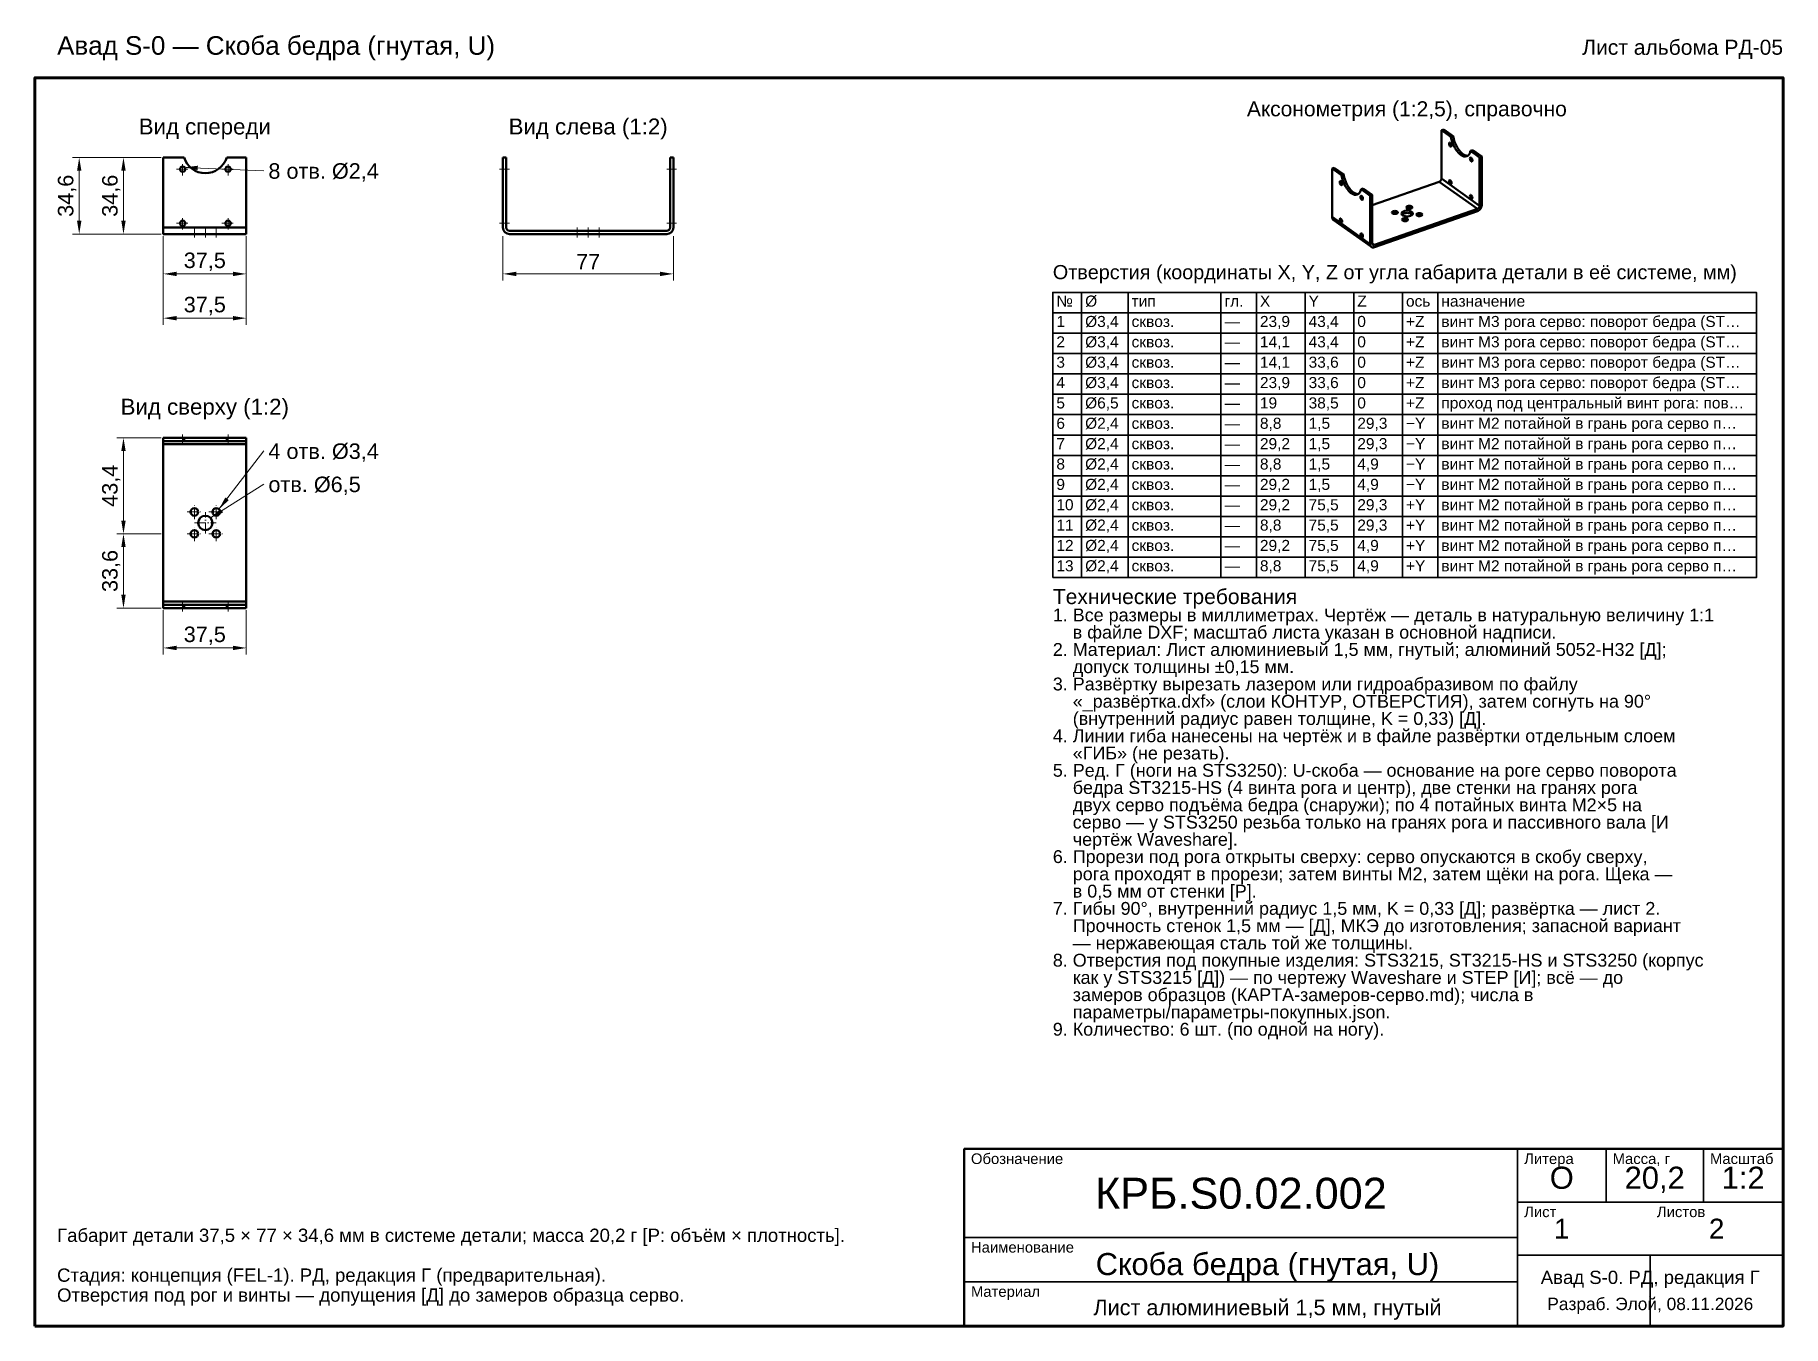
# Model space of a CAD drawing. Header units: millimetres. Extents: x 40 to 830, y 10 to 593.
import ezdxf
from ezdxf.enums import TextEntityAlignment as Align

# ---------------------------------------------------------------- set-up
doc = ezdxf.new("R2010")
doc.units = ezdxf.units.MM
doc.header["$LTSCALE"] = 2
doc.linetypes.add('DASHDOT', pattern=[3.556, 2.54, -0.508, 0, -0.508])
for name, color, linetype, lineweight in [('КОНТУР', 7, 'Continuous', 50), ('ОСИ', 1, 'DASHDOT', 18), ('РАЗМЕРЫ', 5, 'Continuous', 18), ('РАМКА', 7, 'Continuous', 70), ('ТАБЛИЦА', 7, 'Continuous', 35), ('ТЕКСТ', 7, 'Continuous', 25)]:
    doc.layers.add(name, color=color, linetype=linetype, lineweight=lineweight)
doc.styles.add('GOST', font='arial.ttf')
doc.dimstyles.new('GOST', dxfattribs={"dimtxt": 7, "dimasz": 6, "dimexe": 3, "dimexo": 1, "dimgap": 2, "dimtad": 1, "dimdec": 1, "dimtxsty": 'GOST', "dimcen": 2.5, "dimclrd": 5, "dimclre": 5, "dimclrt": 5, "dimazin": 3, "dimtfac": 1, "dimtmove": 0, "dimatfit": 3, "dimlwd": 18, "dimlwe": 18})

msp = doc.modelspace()

# ---------------------------------------------------------------- linework, layer by layer
at = {"layer": 'КОНТУР'}
for p, q in [((676.63, 550.68), (675.64, 550.33)), ((675.64, 550.33), (675.64, 528.43)), ((675.64, 550.33), (679.94, 547.27)), ((676.63, 550.68), (680.92, 547.61)), ((679.94, 547.27), (680.92, 547.61)), ((98, 538), (98, 506.39)), ((98, 538), (107.36, 538)), ((126.64, 538), (135.5, 538)), ((135.5, 538), (135.5, 506.39)), ((251.5, 506.39), (251.5, 538)), ((251.5, 538), (253, 538)), ((253, 538), (253, 506.39)), ((327, 506.39), (327, 538)), ((327, 538), (328.5, 538)), ((328.5, 538), (328.5, 506.39)), ((688.79, 540.95), (689.77, 541.29)), ((688.79, 540.95), (692.85, 538.04)), ((689.77, 541.29), (693.83, 538.39)), ((693.83, 538.39), (692.85, 538.04)), ((692.85, 538.04), (692.85, 516.15)), ((693.83, 516.49), (693.83, 538.39)), ((627.15, 533.35), (626.17, 533.01)), ((626.17, 533.01), (626.17, 511.11)), ((626.17, 533.01), (630.46, 529.94)), ((627.15, 533.35), (631.44, 530.29)), ((630.46, 529.94), (631.44, 530.29)), ((639.31, 523.62), (640.29, 523.97)), ((639.31, 523.62), (643.37, 520.72)), ((640.29, 523.97), (644.36, 521.07)), ((674.66, 527.05), (644.36, 516.44)), ((674.66, 527.05), (691.87, 514.76)), ((675.64, 528.43), (692.85, 516.15)), ((644.36, 521.07), (643.37, 520.72)), ((643.37, 520.72), (643.37, 498.82)), ((644.36, 499.17), (644.36, 521.07)), ((691.87, 514.76), (645.34, 498.47)), ((645.34, 497.43), (691.87, 513.72)), ((98, 506.39), (135.5, 506.39)), ((626.17, 511.11), (643.37, 498.82)), ((643.95, 497.56), (626.74, 509.85)), ((98, 503.39), (135.5, 503.39)), ((254.5, 504.89), (325.5, 504.89)), ((325.5, 503.39), (254.5, 503.39)), ((644.36, 499.17), (645.34, 498.47)), ((98, 411.39), (98, 409.89)), ((98, 411.39), (107.36, 411.39)), ((107.36, 409.89), (107.36, 411.39)), ((126.64, 411.39), (135.5, 411.39)), ((126.64, 409.89), (126.64, 411.39)), ((135.5, 411.39), (135.5, 409.89)), ((98, 409.89), (107.36, 409.89)), ((98, 408.39), (98, 337.39)), ((98, 408.39), (135.5, 408.39)), ((126.64, 409.89), (135.5, 409.89)), ((135.5, 408.39), (135.5, 337.39)), ((98, 337.39), (135.5, 337.39)), ((98, 335.89), (98, 334.39)), ((98, 335.89), (107.36, 335.89)), ((98, 334.39), (107.36, 334.39)), ((107.36, 334.39), (107.36, 335.89)), ((126.64, 334.39), (126.64, 335.89)), ((126.64, 335.89), (135.5, 335.89)), ((126.64, 334.39), (135.5, 334.39)), ((135.5, 335.89), (135.5, 334.39))]:
    msp.add_line(p, q, dxfattribs=at)
for points in [[(687.03, 538.56), (686.4, 538.44), (685.76, 538.51), (685.15, 538.73), (684.58, 539.04), (684.06, 539.41), (683.58, 539.84), (683.14, 540.31), (682.72, 540.81), (682.34, 541.33), (681.99, 541.87), (681.66, 542.42), (681.36, 542.99), (681.08, 543.58), (680.83, 544.17), (680.6, 544.77), (680.4, 545.39), (680.22, 546.01), (680.06, 546.63), (679.94, 547.27)], [(687.5, 538.79), (686.85, 538.84), (686.23, 539.03), (685.65, 539.33), (685.12, 539.7), (684.63, 540.13), (684.17, 540.6), (683.75, 541.09), (683.36, 541.62), (683, 542.16), (682.67, 542.72), (682.36, 543.3), (682.08, 543.89), (681.83, 544.48), (681.59, 545.09), (681.39, 545.71), (681.2, 546.34), (681.05, 546.97), (680.92, 547.61)], [(679.98, 542.89), (679.7, 542.93), (679.48, 543.13), (679.32, 543.37), (679.21, 543.63), (679.13, 543.91), (679.11, 544.2), (679.15, 544.49), (679.34, 544.7)], [(679.34, 544.7), (679.38, 544.71), (679.42, 544.71), (679.47, 544.71), (679.51, 544.7), (679.55, 544.69), (679.59, 544.67), (679.62, 544.65), (679.66, 544.62)], [(679.66, 544.62), (679.84, 544.45), (679.97, 544.25), (680.08, 544.02), (680.16, 543.79), (680.2, 543.54), (680.2, 543.3), (680.15, 543.06), (679.98, 542.89)], [(688.79, 540.95), (688.68, 540.57), (688.55, 540.21), (688.4, 539.86), (688.2, 539.52), (687.97, 539.22), (687.7, 538.94), (687.38, 538.72), (687.03, 538.56)], [(689.38, 536.17), (689.11, 536.22), (688.89, 536.41), (688.73, 536.65), (688.61, 536.92), (688.54, 537.2), (688.51, 537.49), (688.56, 537.77), (688.75, 537.98)], [(688.75, 537.98), (688.79, 537.99), (688.83, 538), (688.87, 537.99), (688.91, 537.98), (688.95, 537.97), (688.99, 537.95), (689.03, 537.93), (689.06, 537.91)], [(689.06, 537.91), (689.24, 537.74), (689.38, 537.53), (689.49, 537.31), (689.56, 537.07), (689.61, 536.83), (689.61, 536.58), (689.55, 536.34), (689.38, 536.17)], [(637.55, 521.24), (636.92, 521.12), (636.28, 521.19), (635.67, 521.4), (635.11, 521.71), (634.59, 522.09), (634.1, 522.52), (633.66, 522.99), (633.25, 523.49), (632.87, 524.01), (632.51, 524.55), (632.19, 525.1), (631.88, 525.67), (631.61, 526.26), (631.35, 526.85), (631.13, 527.45), (630.92, 528.06), (630.74, 528.68), (630.59, 529.31), (630.46, 529.94)], [(638.02, 521.47), (637.37, 521.51), (636.75, 521.71), (636.17, 522.01), (635.64, 522.38), (635.15, 522.81), (634.7, 523.27), (634.28, 523.77), (633.89, 524.3), (633.53, 524.84), (633.19, 525.4), (632.89, 525.98), (632.61, 526.56), (632.35, 527.16), (632.12, 527.77), (631.91, 528.39), (631.73, 529.02), (631.57, 529.65), (631.44, 530.29)], [(629.86, 527.38), (629.69, 527.21), (629.64, 526.97), (629.64, 526.72), (629.68, 526.47), (629.76, 526.24), (629.87, 526.02), (630, 525.81), (630.18, 525.64)], [(630.5, 525.56), (630.69, 525.77), (630.73, 526.06), (630.71, 526.35), (630.63, 526.63), (630.52, 526.89), (630.36, 527.14), (630.14, 527.33), (629.86, 527.38)], [(630.18, 525.64), (630.22, 525.62), (630.25, 525.59), (630.29, 525.58), (630.33, 525.56), (630.37, 525.55), (630.42, 525.55), (630.46, 525.55), (630.5, 525.56)], [(639.31, 523.62), (639.21, 523.25), (639.08, 522.89), (638.92, 522.54), (638.72, 522.2), (638.49, 521.89), (638.22, 521.62), (637.9, 521.4), (637.55, 521.24)], [(675.64, 528.43), (675.62, 528.21), (675.56, 527.99), (675.47, 527.79), (675.36, 527.6), (675.21, 527.42), (675.05, 527.27), (674.86, 527.14), (674.66, 527.05)], [(679.98, 525.95), (679.7, 525.99), (679.48, 526.19), (679.32, 526.43), (679.21, 526.7), (679.13, 526.98), (679.11, 527.26), (679.15, 527.55), (679.34, 527.76)], [(679.34, 527.76), (679.38, 527.77), (679.42, 527.77), (679.47, 527.77), (679.51, 527.76), (679.55, 527.75), (679.59, 527.73), (679.62, 527.71), (679.66, 527.68)], [(679.66, 527.68), (679.84, 527.51), (679.97, 527.31), (680.08, 527.08), (680.16, 526.85), (680.2, 526.6), (680.2, 526.36), (680.15, 526.12), (679.98, 525.95)], [(639.27, 520.66), (639.1, 520.49), (639.04, 520.25), (639.05, 520), (639.09, 519.76), (639.17, 519.52), (639.27, 519.3), (639.41, 519.09), (639.59, 518.92)], [(639.91, 518.85), (640.09, 519.06), (640.14, 519.34), (640.11, 519.63), (640.04, 519.91), (639.92, 520.18), (639.76, 520.42), (639.55, 520.61), (639.27, 520.66)], [(639.59, 518.92), (639.62, 518.9), (639.66, 518.88), (639.7, 518.86), (639.74, 518.85), (639.78, 518.84), (639.82, 518.83), (639.86, 518.84), (639.91, 518.85)], [(655.96, 513.17), (655.77, 513.51), (655.41, 513.71), (655.01, 513.81), (654.6, 513.85), (654.19, 513.81), (653.79, 513.71), (653.43, 513.51), (653.24, 513.17)], [(662.71, 512.68), (662.41, 513.29), (661.82, 513.66), (661.16, 513.87), (660.46, 513.97), (659.77, 513.97), (659.07, 513.87), (658.41, 513.66), (657.82, 513.29), (657.51, 512.68)], [(662.45, 515.44), (662.25, 515.79), (661.9, 515.98), (661.5, 516.08), (661.09, 516.12), (660.68, 516.08), (660.28, 515.98), (659.92, 515.79), (659.73, 515.44)], [(659.73, 515.44), (659.84, 515.16), (660.08, 514.98), (660.37, 514.86), (660.66, 514.79), (660.97, 514.76), (661.27, 514.76), (661.57, 514.8), (661.87, 514.88)], [(661.96, 514.92), (661.75, 514.99), (661.53, 515.04), (661.31, 515.07), (661.09, 515.08), (660.86, 515.07), (660.64, 515.04), (660.42, 514.99), (660.21, 514.92)], [(661.87, 514.88), (661.97, 514.92), (662.06, 514.96), (662.16, 515.02), (662.24, 515.08), (662.32, 515.15), (662.39, 515.23), (662.43, 515.33), (662.45, 515.44)], [(689.38, 519.23), (689.11, 519.28), (688.89, 519.47), (688.73, 519.71), (688.61, 519.98), (688.54, 520.26), (688.51, 520.55), (688.56, 520.83), (688.75, 521.04)], [(688.75, 521.04), (688.79, 521.05), (688.83, 521.06), (688.87, 521.05), (688.91, 521.04), (688.95, 521.03), (688.99, 521.01), (689.03, 520.99), (689.06, 520.97)], [(689.06, 520.97), (689.24, 520.8), (689.38, 520.59), (689.49, 520.37), (689.56, 520.13), (689.61, 519.89), (689.61, 519.64), (689.55, 519.4), (689.38, 519.23)], [(691.87, 513.72), (692.27, 513.91), (692.64, 514.16), (692.97, 514.47), (693.26, 514.82), (693.49, 515.2), (693.67, 515.61), (693.79, 516.04), (693.83, 516.49)], [(692.85, 516.15), (692.83, 515.92), (692.77, 515.71), (692.68, 515.5), (692.56, 515.31), (692.42, 515.14), (692.26, 514.98), (692.07, 514.86), (691.87, 514.76)], [(98, 506.39), (98, 506.02), (98, 505.64), (98, 505.27), (98, 504.89), (98, 504.52), (98, 504.14), (98, 503.77), (98, 503.39)], [(135.5, 506.39), (135.5, 506.02), (135.5, 505.64), (135.5, 505.27), (135.5, 504.89), (135.5, 504.52), (135.5, 504.14), (135.5, 503.77), (135.5, 503.39)], [(626.17, 511.11), (626.17, 510.93), (626.2, 510.75), (626.24, 510.58), (626.3, 510.41), (626.38, 510.25), (626.48, 510.1), (626.6, 509.96), (626.74, 509.85)], [(629.86, 510.44), (629.69, 510.27), (629.64, 510.03), (629.64, 509.78), (629.68, 509.54), (629.76, 509.3), (629.87, 509.08), (630, 508.87), (630.18, 508.7)], [(630.5, 508.62), (630.69, 508.83), (630.73, 509.12), (630.71, 509.41), (630.63, 509.69), (630.52, 509.95), (630.36, 510.2), (630.14, 510.39), (629.86, 510.44)], [(630.18, 508.7), (630.22, 508.68), (630.25, 508.66), (630.29, 508.64), (630.33, 508.62), (630.37, 508.61), (630.42, 508.61), (630.46, 508.61), (630.5, 508.62)], [(653.24, 513.17), (653.36, 512.89), (653.6, 512.71), (653.88, 512.59), (654.17, 512.52), (654.48, 512.49), (654.78, 512.49), (655.09, 512.53), (655.38, 512.61)], [(655.48, 512.65), (655.27, 512.72), (655.05, 512.77), (654.82, 512.8), (654.6, 512.81), (654.38, 512.8), (654.15, 512.77), (653.93, 512.72), (653.72, 512.65)], [(655.38, 512.61), (655.48, 512.65), (655.58, 512.69), (655.67, 512.74), (655.76, 512.81), (655.83, 512.88), (655.9, 512.96), (655.94, 513.06), (655.96, 513.17)], [(657.51, 512.68), (657.74, 512.15), (658.2, 511.8), (658.73, 511.58), (659.3, 511.44), (659.88, 511.38), (660.46, 511.39), (661.04, 511.46), (661.61, 511.61)], [(662.5, 512.16), (661.99, 512.54), (661.39, 512.77), (660.76, 512.9), (660.11, 512.94), (659.47, 512.9), (658.84, 512.77), (658.24, 512.54), (657.73, 512.16)], [(660.5, 509.92), (660.31, 510.27), (659.95, 510.47), (659.55, 510.57), (659.14, 510.6), (658.73, 510.57), (658.33, 510.47), (657.97, 510.27), (657.78, 509.92)], [(657.78, 509.92), (657.9, 509.65), (658.14, 509.46), (658.42, 509.35), (658.72, 509.28), (659.02, 509.24), (659.33, 509.25), (659.63, 509.29), (659.92, 509.36)], [(660.02, 509.4), (659.81, 509.48), (659.59, 509.52), (659.37, 509.55), (659.14, 509.56), (658.92, 509.55), (658.7, 509.52), (658.48, 509.48), (658.27, 509.4)], [(659.92, 509.36), (660.02, 509.4), (660.12, 509.45), (660.21, 509.5), (660.3, 509.56), (660.38, 509.64), (660.44, 509.72), (660.49, 509.82), (660.5, 509.92)], [(661.61, 511.61), (661.8, 511.69), (661.98, 511.77), (662.16, 511.88), (662.32, 511.99), (662.47, 512.13), (662.6, 512.29), (662.68, 512.48), (662.71, 512.68)], [(666.99, 512.19), (666.8, 512.54), (666.44, 512.74), (666.04, 512.84), (665.63, 512.87), (665.22, 512.84), (664.82, 512.74), (664.46, 512.54), (664.27, 512.19)], [(664.27, 512.19), (664.39, 511.92), (664.63, 511.73), (664.91, 511.62), (665.2, 511.55), (665.51, 511.52), (665.81, 511.52), (666.12, 511.56), (666.41, 511.64)], [(666.51, 511.67), (666.3, 511.75), (666.08, 511.8), (665.85, 511.82), (665.63, 511.83), (665.41, 511.82), (665.18, 511.8), (664.96, 511.75), (664.75, 511.67)], [(666.41, 511.64), (666.51, 511.67), (666.61, 511.72), (666.7, 511.77), (666.79, 511.83), (666.86, 511.91), (666.93, 511.99), (666.97, 512.09), (666.99, 512.19)], [(639.27, 503.72), (639.1, 503.55), (639.04, 503.31), (639.05, 503.06), (639.09, 502.82), (639.17, 502.58), (639.27, 502.36), (639.41, 502.15), (639.59, 501.98)], [(639.91, 501.91), (640.09, 502.12), (640.14, 502.4), (640.11, 502.69), (640.04, 502.97), (639.92, 503.24), (639.76, 503.48), (639.55, 503.67), (639.27, 503.72)], [(639.59, 501.98), (639.62, 501.96), (639.66, 501.94), (639.7, 501.92), (639.74, 501.91), (639.78, 501.9), (639.82, 501.89), (639.86, 501.9), (639.91, 501.91)], [(643.37, 498.82), (643.38, 498.64), (643.41, 498.46), (643.45, 498.29), (643.51, 498.12), (643.59, 497.96), (643.69, 497.81), (643.81, 497.67), (643.95, 497.56)], [(644.64, 498.54), (644.57, 498.59), (644.51, 498.66), (644.46, 498.73), (644.42, 498.82), (644.39, 498.9), (644.37, 498.99), (644.36, 499.08), (644.36, 499.17)], [(645.34, 498.47), (645.25, 498.45), (645.16, 498.43), (645.07, 498.42), (644.98, 498.42), (644.89, 498.43), (644.8, 498.45), (644.72, 498.49), (644.64, 498.54)], [(643.95, 497.56), (644.1, 497.46), (644.27, 497.39), (644.44, 497.35), (644.62, 497.33), (644.81, 497.32), (644.99, 497.34), (645.17, 497.38), (645.34, 497.43)], [(126.64, 411.39), (125.84, 411.39), (125.04, 411.39), (124.23, 411.39), (123.43, 411.39), (122.63, 411.39), (121.82, 411.39), (121.02, 411.39), (120.21, 411.39), (119.41, 411.39), (118.61, 411.39), (117.8, 411.39), (117, 411.39), (116.2, 411.39), (115.39, 411.39), (114.59, 411.39), (113.79, 411.39), (112.98, 411.39), (112.18, 411.39), (111.37, 411.39), (110.57, 411.39), (109.77, 411.39), (108.96, 411.39), (108.16, 411.39), (107.36, 411.39)], [(98, 409.89), (98, 409.7), (98, 409.52), (98, 409.33), (98, 409.14), (98, 408.95), (98, 408.77), (98, 408.58), (98, 408.39)], [(126.64, 409.89), (125.84, 409.89), (125.04, 409.89), (124.23, 409.89), (123.43, 409.89), (122.63, 409.89), (121.82, 409.89), (121.02, 409.89), (120.21, 409.89), (119.41, 409.89), (118.61, 409.89), (117.8, 409.89), (117, 409.89), (116.2, 409.89), (115.39, 409.89), (114.59, 409.89), (113.79, 409.89), (112.98, 409.89), (112.18, 409.89), (111.37, 409.89), (110.57, 409.89), (109.77, 409.89), (108.96, 409.89), (108.16, 409.89), (107.36, 409.89)], [(135.5, 409.89), (135.5, 409.7), (135.5, 409.52), (135.5, 409.33), (135.5, 409.14), (135.5, 408.95), (135.5, 408.77), (135.5, 408.58), (135.5, 408.39)], [(98, 337.39), (98, 337.2), (98, 337.02), (98, 336.83), (98, 336.64), (98, 336.45), (98, 336.27), (98, 336.08), (98, 335.89)], [(126.64, 335.89), (125.84, 335.89), (125.04, 335.89), (124.23, 335.89), (123.43, 335.89), (122.63, 335.89), (121.82, 335.89), (121.02, 335.89), (120.21, 335.89), (119.41, 335.89), (118.61, 335.89), (117.8, 335.89), (117, 335.89), (116.2, 335.89), (115.39, 335.89), (114.59, 335.89), (113.79, 335.89), (112.98, 335.89), (112.18, 335.89), (111.37, 335.89), (110.57, 335.89), (109.77, 335.89), (108.96, 335.89), (108.16, 335.89), (107.36, 335.89)], [(126.64, 334.39), (125.84, 334.39), (125.04, 334.39), (124.23, 334.39), (123.43, 334.39), (122.63, 334.39), (121.82, 334.39), (121.02, 334.39), (120.21, 334.39), (119.41, 334.39), (118.61, 334.39), (117.8, 334.39), (117, 334.39), (116.2, 334.39), (115.39, 334.39), (114.59, 334.39), (113.79, 334.39), (112.98, 334.39), (112.18, 334.39), (111.37, 334.39), (110.57, 334.39), (109.77, 334.39), (108.96, 334.39), (108.16, 334.39), (107.36, 334.39)], [(135.5, 337.39), (135.5, 337.2), (135.5, 337.02), (135.5, 336.83), (135.5, 336.64), (135.5, 336.45), (135.5, 336.27), (135.5, 336.08), (135.5, 335.89)]]:
    msp.add_lwpolyline(points, dxfattribs=at)
for centre, radius in [((106.75, 532.7), 1.2), ((127.25, 532.7), 1.2), ((106.75, 508.25), 1.2), ((127.25, 508.25), 1.2), ((112.05, 377.84), 1.7), ((121.95, 377.84), 1.7), ((117, 372.89), 3.25), ((112.05, 367.94), 1.7), ((121.95, 367.94), 1.7)]:
    msp.add_circle(centre, radius, dxfattribs=at)
for centre, radius, start, end in [((117, 541), 10.1, 197.27929, 342.72071), ((254.5, 506.39), 3, 180, 270), ((254.5, 506.39), 1.5, 180, 270), ((325.5, 506.39), 3, 270, 0), ((325.5, 506.39), 1.5, 270, 0)]:
    msp.add_arc(centre, radius, start, end, dxfattribs=at)
at = {"layer": 'ОСИ'}
for p, q in [((103.95, 532.7), (109.55, 532.7)), ((103.95, 532.7), (109.55, 532.7)), ((106.75, 529.9), (106.75, 535.5)), ((106.75, 529.9), (106.75, 535.5)), ((124.45, 532.7), (130.05, 532.7)), ((124.45, 532.7), (130.05, 532.7)), ((127.25, 529.9), (127.25, 535.5)), ((127.25, 529.9), (127.25, 535.5)), ((254.5, 532.7), (250, 532.7)), ((254.5, 532.7), (250, 532.7)), ((325.5, 532.7), (330, 532.7)), ((325.5, 532.7), (330, 532.7)), ((103.95, 508.25), (109.55, 508.25)), ((103.95, 508.25), (109.55, 508.25)), ((106.75, 505.45), (106.75, 511.05)), ((106.75, 505.45), (106.75, 511.05)), ((112.05, 501.89), (112.05, 506.39)), ((112.05, 501.89), (112.05, 506.39)), ((117, 501.89), (117, 506.39)), ((121.95, 501.89), (121.95, 506.39)), ((121.95, 501.89), (121.95, 506.39)), ((124.45, 508.25), (130.05, 508.25)), ((124.45, 508.25), (130.05, 508.25)), ((127.25, 505.45), (127.25, 511.05)), ((127.25, 505.45), (127.25, 511.05)), ((254.5, 508.25), (250, 508.25)), ((254.5, 508.25), (250, 508.25)), ((285.05, 501.89), (285.05, 506.39)), ((285.05, 501.89), (285.05, 506.39)), ((290, 501.89), (290, 506.39)), ((294.95, 501.89), (294.95, 506.39)), ((294.95, 501.89), (294.95, 506.39)), ((325.5, 508.25), (330, 508.25)), ((325.5, 508.25), (330, 508.25)), ((106.75, 408.39), (106.75, 412.89)), ((106.75, 408.39), (106.75, 412.89)), ((127.25, 408.39), (127.25, 412.89)), ((127.25, 408.39), (127.25, 412.89)), ((112.05, 374.54), (112.05, 381.14)), ((121.95, 374.54), (121.95, 381.14)), ((108.75, 377.84), (115.35, 377.84)), ((112.15, 372.89), (121.85, 372.89)), ((117, 368.04), (117, 377.74)), ((118.65, 377.84), (125.25, 377.84)), ((108.75, 367.94), (115.35, 367.94)), ((112.05, 364.64), (112.05, 371.24)), ((118.65, 367.94), (125.25, 367.94)), ((121.95, 364.64), (121.95, 371.24)), ((106.75, 337.39), (106.75, 332.89)), ((106.75, 337.39), (106.75, 332.89)), ((127.25, 337.39), (127.25, 332.89)), ((127.25, 337.39), (127.25, 332.89))]:
    msp.add_line(p, q, dxfattribs=at)
at = {"layer": 'РАМКА', "lineweight": 70}
msp.add_lwpolyline([(40, 10), (830, 10), (830, 574), (40, 574), (40, 10)], dxfattribs=at)
at = {"layer": 'ТАБЛИЦА'}
for p, q in [((513, 477), (513, 348.2)), ((534, 477), (534, 348.2)), ((576, 477), (576, 348.2)), ((592, 477), (592, 348.2)), ((614, 477), (614, 348.2)), ((636, 477), (636, 348.2)), ((658, 477), (658, 348.2)), ((674, 477), (674, 348.2)), ((500, 467.8), (818, 467.8)), ((500, 458.6), (818, 458.6)), ((500, 449.4), (818, 449.4)), ((500, 440.2), (818, 440.2)), ((500, 431), (818, 431)), ((500, 421.8), (818, 421.8)), ((500, 412.6), (818, 412.6)), ((500, 403.4), (818, 403.4)), ((500, 394.2), (818, 394.2)), ((500, 385), (818, 385)), ((500, 375.8), (818, 375.8)), ((500, 366.6), (818, 366.6)), ((500, 357.4), (818, 357.4)), ((710, 10), (710, 90)), ((750, 66), (750, 90)), ((794, 66), (794, 90)), ((710, 66), (830, 66)), ((460, 50), (710, 50)), ((710, 42), (830, 42)), ((770, 10), (770, 42)), ((460, 30), (710, 30))]:
    msp.add_line(p, q, dxfattribs=at)
at = {"layer": 'ТАБЛИЦА', "lineweight": 35}
msp.add_lwpolyline([(500, 348.2), (818, 348.2), (818, 477), (500, 477), (500, 348.2)], dxfattribs=at)
at = {"layer": 'ТАБЛИЦА', "lineweight": 50}
msp.add_lwpolyline([(460, 10), (830, 10), (830, 90), (460, 90), (460, 10)], dxfattribs=at)

# ---------------------------------------------------------------- texts
at = {"layer": 'ТЕКСТ', "style": 'GOST'}
for s, height, p in [('Авад S-0 — Скоба бедра (гнутая, U)', 8.4, (50, 584.4)), ('8 отв. Ø2,4', 7, (145.5, 528.4)), ('Отверстия (координаты X, Y, Z от угла габарита детали в её системе, мм)', 6.4, (500, 483)), ('№', 5, (501.6, 470.6)), ('Ø', 5, (514.6, 470.6)), ('тип', 5, (535.6, 470.6)), ('гл.', 5, (577.6, 470.6)), ('X', 5, (593.6, 470.6)), ('Y', 5, (615.6, 470.6)), ('Z', 5, (637.6, 470.6)), ('ось', 5, (659.6, 470.6)), ('назначение', 5, (675.6, 470.6)), ('1', 5, (501.6, 461.4)), ('Ø3,4', 5, (514.6, 461.4)), ('23,9', 5, (593.6, 461.4)), ('43,4', 5, (615.6, 461.4)), ('0', 5, (637.6, 461.4)), ('+Z', 5, (659.6, 461.4)), ('винт M3 рога серво: поворот бедра (ST…', 5, (675.6, 461.4)), ('сквоз.', 5, (535.6, 461.4)), ('—', 5, (577.6, 461.4)), ('2', 5, (501.6, 452.2)), ('Ø3,4', 5, (514.6, 452.2)), ('сквоз.', 5, (535.6, 452.2)), ('—', 5, (577.6, 452.2)), ('14,1', 5, (593.6, 452.2)), ('43,4', 5, (615.6, 452.2)), ('0', 5, (637.6, 452.2)), ('+Z', 5, (659.6, 452.2)), ('винт M3 рога серво: поворот бедра (ST…', 5, (675.6, 452.2)), ('3', 5, (501.6, 443)), ('Ø3,4', 5, (514.6, 443)), ('сквоз.', 5, (535.6, 443)), ('—', 5, (577.6, 443)), ('14,1', 5, (593.6, 443)), ('33,6', 5, (615.6, 443)), ('0', 5, (637.6, 443)), ('+Z', 5, (659.6, 443)), ('винт M3 рога серво: поворот бедра (ST…', 5, (675.6, 443)), ('4', 5, (501.6, 433.8)), ('Ø3,4', 5, (514.6, 433.8)), ('сквоз.', 5, (535.6, 433.8)), ('—', 5, (577.6, 433.8)), ('23,9', 5, (593.6, 433.8)), ('33,6', 5, (615.6, 433.8)), ('0', 5, (637.6, 433.8)), ('+Z', 5, (659.6, 433.8)), ('винт M3 рога серво: поворот бедра (ST…', 5, (675.6, 433.8)), ('5', 5, (501.6, 424.6)), ('Ø6,5', 5, (514.6, 424.6)), ('сквоз.', 5, (535.6, 424.6)), ('—', 5, (577.6, 424.6)), ('19', 5, (593.6, 424.6)), ('38,5', 5, (615.6, 424.6)), ('0', 5, (637.6, 424.6)), ('+Z', 5, (659.6, 424.6)), ('проход под центральный винт рога: пов…', 5, (675.6, 424.6)), ('6', 5, (501.6, 415.4)), ('Ø2,4', 5, (514.6, 415.4)), ('сквоз.', 5, (535.6, 415.4)), ('8,8', 5, (593.6, 415.4)), ('1,5', 5, (615.6, 415.4)), ('29,3', 5, (637.6, 415.4)), ('−Y', 5, (659.6, 415.4)), ('винт M2 потайной в грань рога серво п…', 5, (675.6, 415.4)), ('7', 5, (501.6, 406.2)), ('Ø2,4', 5, (514.6, 406.2)), ('—', 5, (577.6, 415.4)), ('29,2', 5, (593.6, 406.2)), ('1,5', 5, (615.6, 406.2)), ('29,3', 5, (637.6, 406.2)), ('−Y', 5, (659.6, 406.2)), ('винт M2 потайной в грань рога серво п…', 5, (675.6, 406.2)), ('4 отв. Ø3,4', 7, (145.5, 401.79)), ('сквоз.', 5, (535.6, 406.2)), ('—', 5, (577.6, 406.2)), ('8', 5, (501.6, 397)), ('Ø2,4', 5, (514.6, 397)), ('сквоз.', 5, (535.6, 397)), ('—', 5, (577.6, 397)), ('8,8', 5, (593.6, 397)), ('1,5', 5, (615.6, 397)), ('4,9', 5, (637.6, 397)), ('−Y', 5, (659.6, 397)), ('винт M2 потайной в грань рога серво п…', 5, (675.6, 397)), ('отв. Ø6,5', 7, (145.5, 386.79)), ('9', 5, (501.6, 387.8)), ('Ø2,4', 5, (514.6, 387.8)), ('сквоз.', 5, (535.6, 387.8)), ('—', 5, (577.6, 387.8)), ('29,2', 5, (593.6, 387.8)), ('1,5', 5, (615.6, 387.8)), ('4,9', 5, (637.6, 387.8)), ('−Y', 5, (659.6, 387.8)), ('винт M2 потайной в грань рога серво п…', 5, (675.6, 387.8)), ('10', 5, (501.6, 378.6)), ('Ø2,4', 5, (514.6, 378.6)), ('сквоз.', 5, (535.6, 378.6)), ('—', 5, (577.6, 378.6)), ('29,2', 5, (593.6, 378.6)), ('75,5', 5, (615.6, 378.6)), ('29,3', 5, (637.6, 378.6)), ('+Y', 5, (659.6, 378.6)), ('винт M2 потайной в грань рога серво п…', 5, (675.6, 378.6)), ('11', 5, (501.6, 369.4)), ('Ø2,4', 5, (514.6, 369.4)), ('сквоз.', 5, (535.6, 369.4)), ('—', 5, (577.6, 369.4)), ('8,8', 5, (593.6, 369.4)), ('75,5', 5, (615.6, 369.4)), ('29,3', 5, (637.6, 369.4)), ('+Y', 5, (659.6, 369.4)), ('винт M2 потайной в грань рога серво п…', 5, (675.6, 369.4)), ('12', 5, (501.6, 360.2)), ('Ø2,4', 5, (514.6, 360.2)), ('сквоз.', 5, (535.6, 360.2)), ('29,2', 5, (593.6, 360.2)), ('75,5', 5, (615.6, 360.2)), ('4,9', 5, (637.6, 360.2)), ('+Y', 5, (659.6, 360.2)), ('винт M2 потайной в грань рога серво п…', 5, (675.6, 360.2)), ('13', 5, (501.6, 351)), ('Ø2,4', 5, (514.6, 351)), ('—', 5, (577.6, 360.2)), ('8,8', 5, (593.6, 351)), ('75,5', 5, (615.6, 351)), ('4,9', 5, (637.6, 351)), ('+Y', 5, (659.6, 351)), ('винт M2 потайной в грань рога серво п…', 5, (675.6, 351)), ('сквоз.', 5, (535.6, 351)), ('—', 5, (577.6, 351)), ('Технические требования', 6.8, (500, 336.2)), ('1. Все размеры в миллиметрах. Чертёж — деталь в натуральную величину 1:1', 5.8, (500, 328.4)), ('    в файле DXF; масштаб листа указан в основной надписи.', 5.8, (500, 320.6)), ('2. Материал: Лист алюминиевый 1,5 мм, гнутый; алюминий 5052-H32 [Д];', 5.8, (500, 312.8)), ('    допуск толщины ±0,15 мм.', 5.8, (500, 305)), ('3. Развёртку вырезать лазером или гидроабразивом по файлу', 5.8, (500, 297.2)), ('    «_развёртка.dxf» (слои КОНТУР, ОТВЕРСТИЯ), затем согнуть на 90°', 5.8, (500, 289.4)), ('    (внутренний радиус равен толщине, K = 0,33) [Д].', 5.8, (500, 281.6)), ('4. Линии гиба нанесены на чертёж и в файле развёртки отдельным слоем', 5.8, (500, 273.8)), ('    «ГИБ» (не резать).', 5.8, (500, 266)), ('5. Ред. Г (ноги на STS3250): U-скоба — основание на роге серво поворота', 5.8, (500, 258.2)), ('    бедра ST3215-HS (4 винта рога и центр), две стенки на гранях рога', 5.8, (500, 250.4)), ('    двух серво подъёма бедра (снаружи); по 4 потайных винта M2×5 на', 5.8, (500, 242.6)), ('    серво — у STS3250 резьба только на гранях рога и пассивного вала [И', 5.8, (500, 234.8)), ('    чертёж Waveshare].', 5.8, (500, 227)), ('6. Прорези под рога открыты сверху: серво опускаются в скобу сверху,', 5.8, (500, 219.2)), ('    рога проходят в прорези; затем винты M2, затем щёки на рога. Щека —', 5.8, (500, 211.4)), ('    в 0,5 мм от стенки [Р].', 5.8, (500, 203.6)), ('7. Гибы 90°, внутренний радиус 1,5 мм, K = 0,33 [Д]; развёртка — лист 2.', 5.8, (500, 195.8)), ('    Прочность стенок 1,5 мм — [Д], МКЭ до изготовления; запасной вариант', 5.8, (500, 188)), ('    — нержавеющая сталь той же толщины.', 5.8, (500, 180.2)), ('8. Отверстия под покупные изделия: STS3215, ST3215-HS и STS3250 (корпус', 5.8, (500, 172.4)), ('    как у STS3215 [Д]) — по чертежу Waveshare и STEP [И]; всё — до', 5.8, (500, 164.6)), ('    замеров образцов (КАРТА-замеров-серво.md); числа в', 5.8, (500, 156.8)), ('    параметры/параметры-покупных.json.', 5.8, (500, 149)), ('9. Количество: 6 шт. (по одной на ногу).', 5.8, (500, 141.2)), ('Обозначение', 4.8, (463, 83.2)), ('Литера', 4.8, (713, 83.2)), ('Масса, г', 4.8, (753, 83.2)), ('Масштаб', 4.8, (797, 83.2)), ('Лист', 4.8, (713, 59.2)), ('Листов', 4.8, (773, 59.2)), ('Габарит детали 37,5 × 77 × 34,6 мм в системе детали; масса 20,2 г [Р: объём × плотность].', 6, (50, 48)), ('Наименование', 4.8, (463, 43.2)), ('Стадия: концепция (FEL-1). РД, редакция Г (предварительная).', 6, (50, 30)), ('Отверстия под рог и винты — допущения [Д] до замеров образца серво.', 6, (50, 21)), ('Материал', 4.8, (463, 23.2))]:
    msp.add_text(s, height=height, dxfattribs=at).set_placement(p)
msp.add_text('Лист альбома РД-05', height=6.8, dxfattribs=at).set_placement((830, 584.4), align=Align.RIGHT)
for s, height, p in [('Аксонометрия (1:2,5), справочно', 6.8, (660, 560)), ('Вид спереди', 7.2, (116.75, 552)), ('Вид слева (1:2)', 7.2, (290, 552)), ('Вид сверху (1:2)', 7.2, (116.75, 425.39)), ('О', 10, (730, 77)), ('20,2', 10, (772, 77)), ('1:2', 10, (812, 77)), ('КРБ.S0.02.002', 14, (585, 70)), ('1', 9, (730, 54)), ('2', 9, (800, 54)), ('Скоба бедра (гнутая, U)', 9.9744, (597, 38)), ('Авад S-0. РД, редакция Г', 6, (770, 32)), ('Лист алюминиевый 1,5 мм, гнутый', 7, (597, 18.4)), ('Разраб. Элой, 08.11.2026', 5.6, (770, 20))]:
    msp.add_text(s, height=height, dxfattribs=at).set_placement(p, align=Align.MIDDLE_CENTER)

# ---------------------------------------------------------------- dimensions: what is measured, and where the dimension line sits
at = {"layer": 'РАЗМЕРЫ'}
for base, p1, p2 in [((60, 503.39), (98, 503.39), (98, 538)), ((80, 503.39), (98, 503.39), (98, 538)), ((80, 367.942), (98, 367.942), (98, 411.392)), ((80, 334.392), (98, 334.392), (98, 367.942))]:
    msp.add_linear_dim(base=base, p1=p1, p2=p2, angle=90, dimstyle='GOST', dxfattribs=at).render()
for base, p1, p2 in [((98, 485.39), (98, 503.39), (135.5, 503.39)), ((98, 465.39), (98, 503.39), (135.5, 503.39)), ((251.5, 485.39), (251.5, 503.39), (328.5, 503.39)), ((98, 316.39), (98, 334.39), (135.5, 334.39))]:
    msp.add_linear_dim(base=base, p1=p1, p2=p2, dimstyle='GOST', dxfattribs=at).render()

# ---------------------------------------------------------------- leaders
for points in [[(107.59, 533.54), (143.5, 532)], [(123.14, 379.03), (143.5, 405.39)], [(119.28, 375.17), (143.5, 390.39)]]:
    msp.add_leader(points, dimstyle='GOST', dxfattribs=at)

doc.saveas('drawing.dxf')
